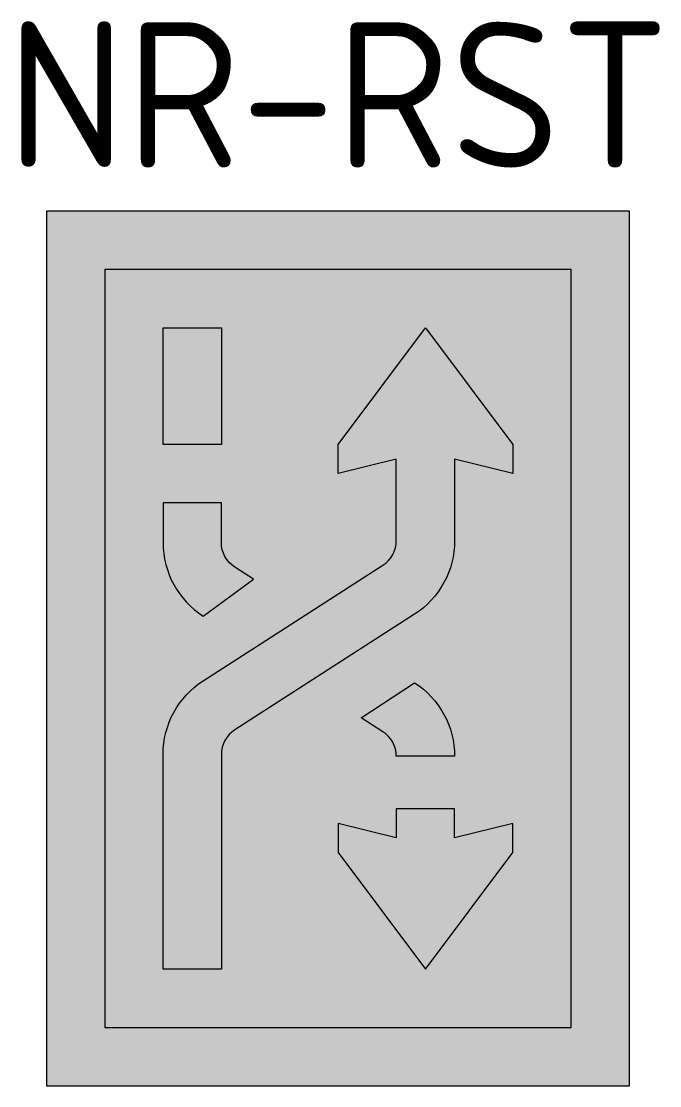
# Model space of a CAD drawing. Header units: metres. Extents: x -5.4 to 5.5, y 0 to 18.3.
import ezdxf
from ezdxf.enums import TextEntityAlignment as Align

# ---------------------------------------------------------------- set-up
doc = ezdxf.new("R2010")
doc.units = ezdxf.units.M
doc.styles.add('NLCS-ISO', font='NLCS-ISO.ttf')

msp = doc.modelspace()

# ---------------------------------------------------------------- hatches: boundary and pattern name
at = {"true_color": 0xbb1e10}
h = msp.add_hatch(color=22, dxfattribs=at)
h.dxf.hatch_style = 1
h.paths.add_polyline_path([(5, 15), (-5, 15), (-5, 0), (5, 0)])
h.paths.add_polyline_path([(4, 1), (-4, 1), (-4, 14), (4, 14)], flags=16)
at = {"true_color": 0xf1f0ea}
h = msp.add_hatch(color=7, dxfattribs=at)
h.dxf.hatch_style = 1
h.paths.add_polyline_path([(-4, 14), (-4, 1), (4, 1), (4, 14)])
h.paths.add_polyline_path([(1.5, 13), (3, 11), (3, 10.5), (2, 10.75), (2, 9.3488008955892, -0.2551020428967872), (1.311590168948675, 8.08732501485827), (-1.77053005631623, 6.104394930698808, 0.2551020428967871), (-2, 5.683902970455173), (-2, 1.999999999999998), (-3, 2), (-3, 5.683902970455128, -0.2551020428967872), (-2.311590168948675, 6.94537885118606), (0.7705300563162298, 8.928308935345521, 0.2551020428967873), (1, 9.348800895589157), (1, 10.75), (0, 10.5), (0, 11)], flags=16)
h.paths.add_polyline_path([(-2, 11), (-3, 11), (-3, 13), (-2, 13)], flags=16)
h.paths.add_polyline_path([(-2, 10), (-2, 9.316097029544832, 0.2551020428968229), (-1.77053005631617, 8.895605069301153), (-1.449527974333364, 8.689083376791046), (-2.311590168948669, 8.054621148813936, -0.2551020428967898), (-3, 9.316097029544864), (-3, 10)], flags=16)
h.paths.add_polyline_path([(1.311590168948669, 6.912674985141734, -0.2551020428967897), (2, 5.651199104410807), (1, 5.651199104410807, 0.2551020428968135), (0.7705300563162227, 6.071691064654484), (0.3986954977954154, 6.310916623208954)], flags=16)
h.paths.add_polyline_path([(1.000000000000114, 4.749999999999972), (2.000000000000114, 4.749999999999972), (2, 4.25), (3, 4.5), (3, 4), (1.5, 2), (0, 4), (0, 4.5), (1, 4.25)], flags=16)
at = {"true_color": 0x0e0e10}
h = msp.add_hatch(color=168, dxfattribs=at)
h.dxf.hatch_style = 1
edge = h.paths.add_edge_path()
edge.add_line((1.311590168948669, 8.087325014858266), (-1.770530056316261, 6.104394930698788))
edge.add_arc((-1.500000000000006, 5.683902970455173), 0.4999999999999944, 122.7558345019054, 180.0000000000042)
edge.add_line((-2, 5.683902970455136), (-2, 2))
edge.add_line((-2, 2), (-3, 2))
edge.add_line((-3, 2), (-3, 5.683902970455136))
edge.add_arc((-1.499999999999987, 5.683902970455128), 1.500000000000013, 122.75583450190089, 179.9999999999997, ccw=False)
edge.add_line((-2.311590168948669, 6.945378851186064), (0.7705300563162609, 8.928308935345541))
edge.add_arc((0.5000000000000059, 9.348800895589156), 0.4999999999999937, 302.7558345019054, 360.0000000000043)
edge.add_line((1, 9.348800895589193), (1, 10.75))
edge.add_line((1, 10.75), (0, 10.5))
edge.add_line((0, 10.5), (0, 11))
edge.add_line((0, 11), (1.5, 13))
edge.add_line((1.5, 13), (3, 11))
edge.add_line((3, 11), (3, 10.5))
edge.add_line((3, 10.5), (2, 10.75))
edge.add_line((2, 10.75), (2, 9.348800895589193))
edge.add_arc((0.4999999999999869, 9.3488008955892), 1.500000000000013, 302.75583450190084, 359.9999999999998, ccw=False)
h = msp.add_hatch(color=168, dxfattribs=at)
h.dxf.hatch_style = 1
h.paths.add_polyline_path([(-2, 11), (-3, 11), (-3, 13), (-2, 13)])
h = msp.add_hatch(color=168, dxfattribs=at)
h.dxf.hatch_style = 1
edge = h.paths.add_edge_path()
edge.add_arc((-1.5, 9.316097029544864), 1.5, 180, 237.2441654980994)
edge.add_line((-2.311590168948669, 8.054621148813936), (-1.449527974333364, 8.689083376791046))
edge.add_line((-1.449527974333364, 8.689083376791046), (-1.770530056316261, 8.895605069301212))
edge.add_arc((-1.499999999999998, 9.316097029544832), 0.5000000000000024, 179.9999999999963, 237.24416549809422, ccw=False)
edge.add_line((-2, 9.316097029544864), (-2, 10))
edge.add_line((-2, 10), (-3, 10))
edge.add_line((-3, 10), (-3, 9.316097029544864))
h = msp.add_hatch(color=168, dxfattribs=at)
h.dxf.hatch_style = 1
edge = h.paths.add_edge_path()
edge.add_arc((0.5, 5.651199104410806), 1.5, 1.1368683772161603e-13, 57.24416549809939, ccw=False)
edge.add_line((2, 5.651199104410807), (1, 5.651199104410807))
edge.add_arc((0.5000000000000097, 5.651199104410846), 0.4999999999999903, 359.9999999999955, 417.2441654980948)
edge.add_line((0.7705300563162609, 6.071691064654459), (0.3986954977954156, 6.310916623208954))
edge.add_line((0.3986954977954156, 6.310916623208954), (1.311590168948669, 6.912674985141734))
h = msp.add_hatch(color=168, dxfattribs=at)
h.dxf.hatch_style = 1
h.paths.add_polyline_path([(1.5, 2), (3, 4), (3, 4.5), (2, 4.25), (2.000000000000114, 4.749999999999972), (1.000000000000114, 4.749999999999972), (1, 4.25), (0, 4.5), (0, 4)])

# ---------------------------------------------------------------- linework, layer by layer
at = {"color": 22}
for points in [[(5, 0), (5, 15), (-5, 15), (-5, 0)], [(4, 1), (4, 14), (-4, 14), (-4, 1)]]:
    msp.add_lwpolyline(points, close=True, dxfattribs=at)
at = {"color": 168, "flags": 128}
for points in [[(1.311590168948669, 8.087325014858266), (-1.770530056316261, 6.104394930698788, 0.2551020428967871), (-2, 5.683902970455136), (-2, 2), (-3, 2), (-3, 5.683902970455136, -0.2551020428967871), (-2.311590168948669, 6.945378851186064), (0.7705300563162609, 8.928308935345541, 0.2551020428967871), (1, 9.348800895589193), (1, 10.75), (0, 10.5), (0, 11), (1.5, 13), (3, 11), (3, 10.5), (2, 10.75), (2, 9.348800895589193, -0.2551020428967871)], [(-3, 9.316097029544864, 0.2551020428967897), (-2.311590168948669, 8.054621148813936), (-1.449527974333364, 8.689083376791046), (-1.770530056316261, 8.895605069301212, -0.2551020428967824), (-2, 9.316097029544864), (-2, 10), (-3, 10)], [(1.311590168948669, 6.912674985141734, -0.2551020428967896), (2, 5.651199104410807), (1, 5.651199104410807, 0.2551020428967893), (0.7705300563162609, 6.071691064654459), (0.3986954977954156, 6.310916623208954)]]:
    msp.add_lwpolyline(points, format="xyb", close=True, dxfattribs=at)
for points in [[(-2, 11), (-3, 11), (-3, 13), (-2, 13)], [(1.5, 2), (3, 4), (3, 4.5), (2, 4.25), (2.000000000000114, 4.749999999999972), (1.000000000000114, 4.749999999999972), (1, 4.25), (0, 4.5), (0, 4)]]:
    msp.add_lwpolyline(points, close=True, dxfattribs=at)

# ---------------------------------------------------------------- texts
at = {"style": 'NLCS-ISO'}
msp.add_attdef('NR-RST', text='B.4b', height=2.5, dxfattribs=at).set_placement((0, 15), align=Align.BOTTOM_CENTER)

doc.saveas('drawing.dxf')
